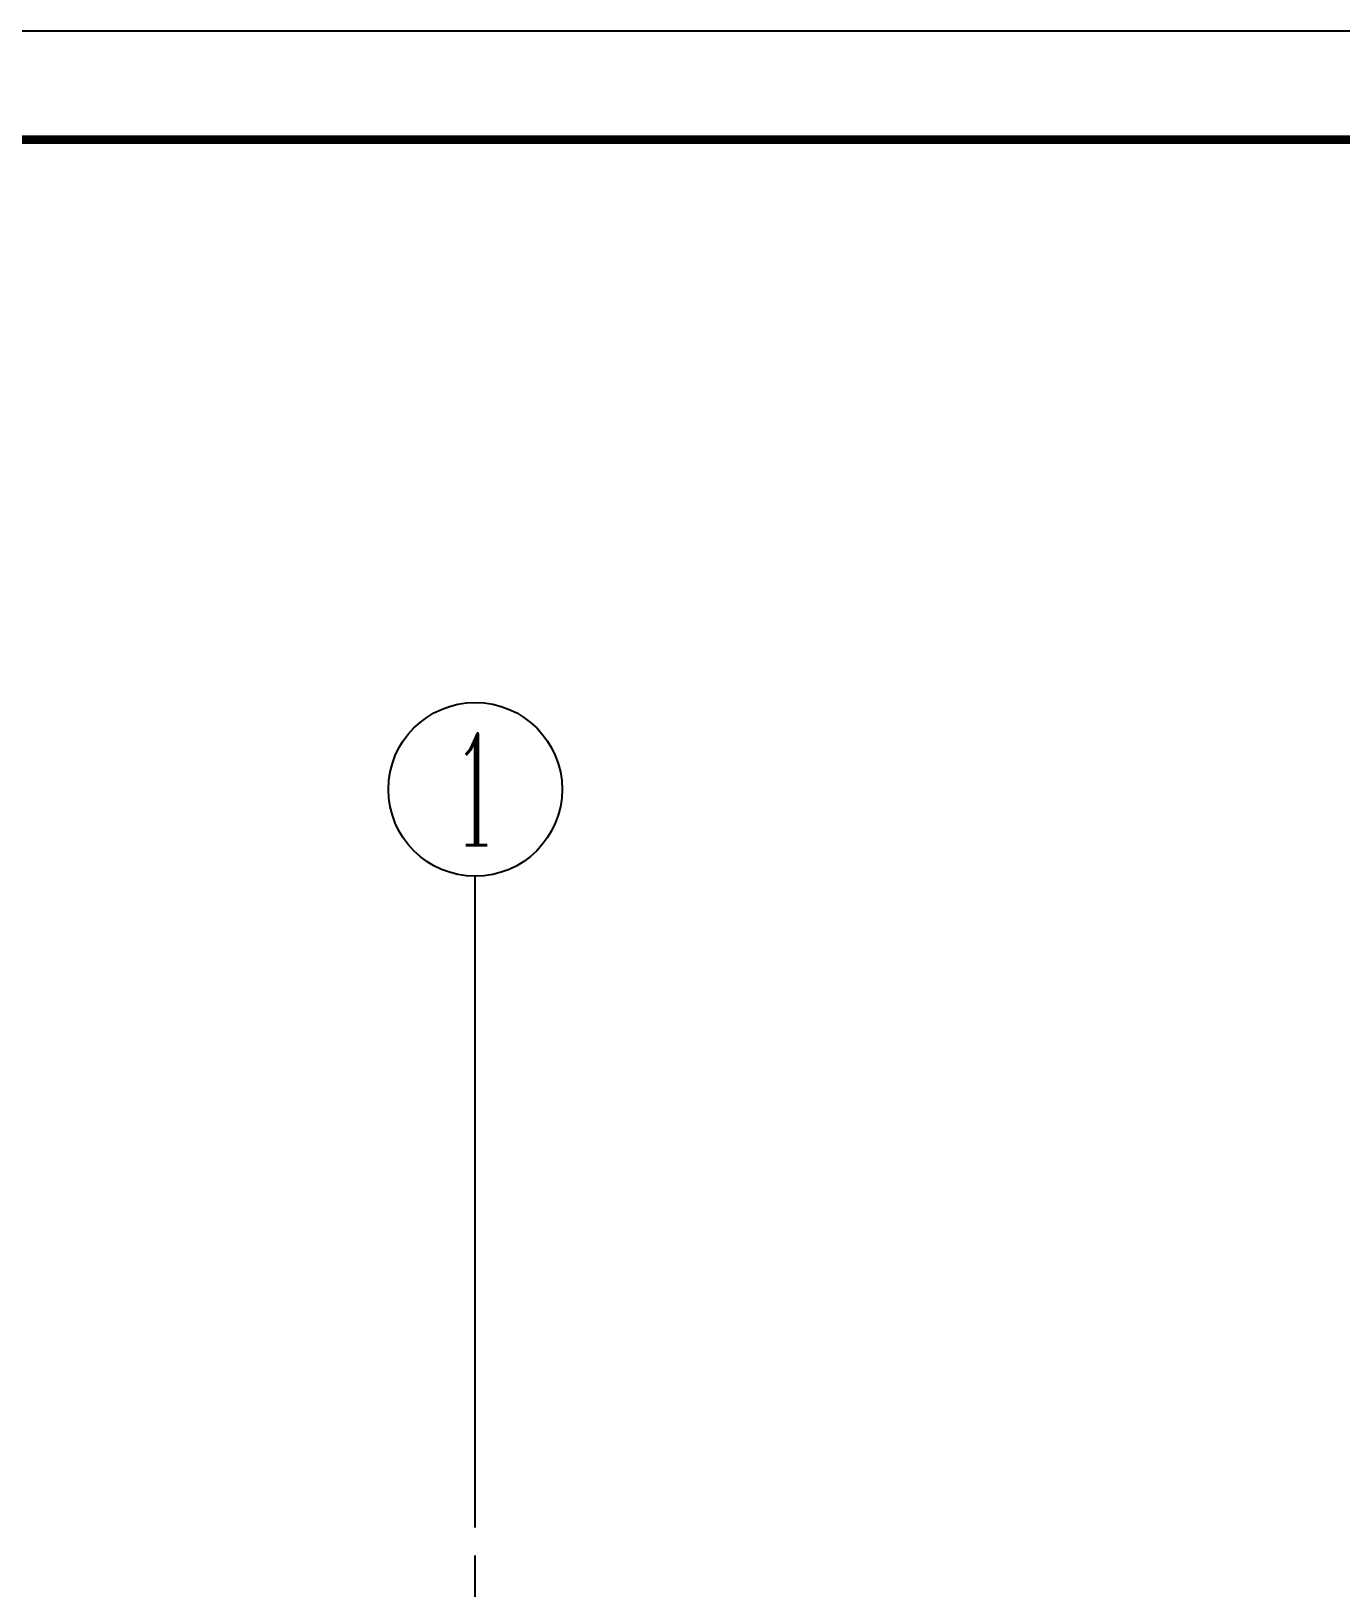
# Model space of a CAD drawing. Extents: x 522289 to 1051641, y 88514 to 354674.
# Drawn here: x 814731 to 820765, y 256908 to 264080 of the extents above; entities that cross this region are included whole.
import ezdxf
from ezdxf.enums import TextEntityAlignment as Align

# ---------------------------------------------------------------- set-up
doc = ezdxf.new("R2010")
doc.units = 0
doc.header["$LTSCALE"] = 1000
doc.header["$MEASUREMENT"] = 0
doc.linetypes.add('DOTE', pattern=[2.42, 2, -0.2, 0.02, -0.2])
doc.layers.get('0').update_dxf_attribs({"linetype": 'CONTINUOUS'})
for name, color, linetype in [('AXIS', 3, 'CONTINUOUS'), ('AXIS_TEXT', 7, 'CONTINUOUS'), ('DOTE', 1, 'DOTE'), ('P-图框', 7, 'CONTINUOUS'), ('PUB_TITLE', 4, 'CONTINUOUS')]:
    doc.layers.add(name, color=color, linetype=linetype)
doc.styles.add('_TCH_AXIS', font='COMPLEX', dxfattribs={"bigfont": 'GBCBIG'})
doc.styles.add('COMPLEX', font='COMPLEX')

# ---------------------------------------------------------------- blocks, each defined once
blk = doc.blocks.new('TQ1')
at = {"layer": 'P-图框'}
blk.add_lwpolyline([(804709.1, 185021), (846709.1, 185021), (846709.1, 214721), (804709.1, 214721)], close=True, dxfattribs=at)
at = {"layer": 'P-图框', "linetype": 'Continuous', "const_width": 40}
blk.add_lwpolyline([(807209.1, 185521), (846209.1, 185521), (846209.1, 214221), (807209.1, 214221)], close=True, dxfattribs=at)
blk = doc.blocks.new('_AXISO')
blk.add_circle((0, 0), 0.5)
at = {"layer": 'AXIS_TEXT', "style": 'COMPLEX', "width": 1.041667}
blk.add_attdef('A', text='', height=0.56, dxfattribs=at).set_placement((-0.25, -0.28), (0.25, -0.28), align=Align.FIT)

msp = doc.modelspace()

# ---------------------------------------------------------------- linework, layer by layer
at = {"layer": 'AXIS'}
msp.add_line((816777.1, 257186.7), (816777.1, 260186.7), dxfattribs=at)
at = {"layer": 'DOTE', "linetype": 'DOTE'}
msp.add_line((816777.1, 240536.7), (816777.1, 257186.7), dxfattribs=at)
at = {"layer": 'PUB_TITLE'}
msp.add_lwpolyline([(803135.5, 234379.6), (845135.5, 234379.6), (845135.5, 264079.6), (803135.5, 264079.6)], close=True, dxfattribs=at)

# ---------------------------------------------------------------- block references
at = {"layer": 'AXIS'}
ref = msp.add_blockref('_AXISO', (816777.1, 260586.7), dxfattribs=dict(at, xscale=800, yscale=800, zscale=800))
ref.add_attrib('A', '1', dxfattribs={"layer": 'AXIS_TEXT', "height": 514.7, "style": '_TCH_AXIS'}).set_placement((816666.8, 260329.4), (816887.4, 260329.4), align=Align.FIT)
at = {"layer": 'P-图框'}
msp.add_blockref('TQ1', (-1573.6, 49358.6), dxfattribs=at)

doc.saveas('drawing.dxf')
